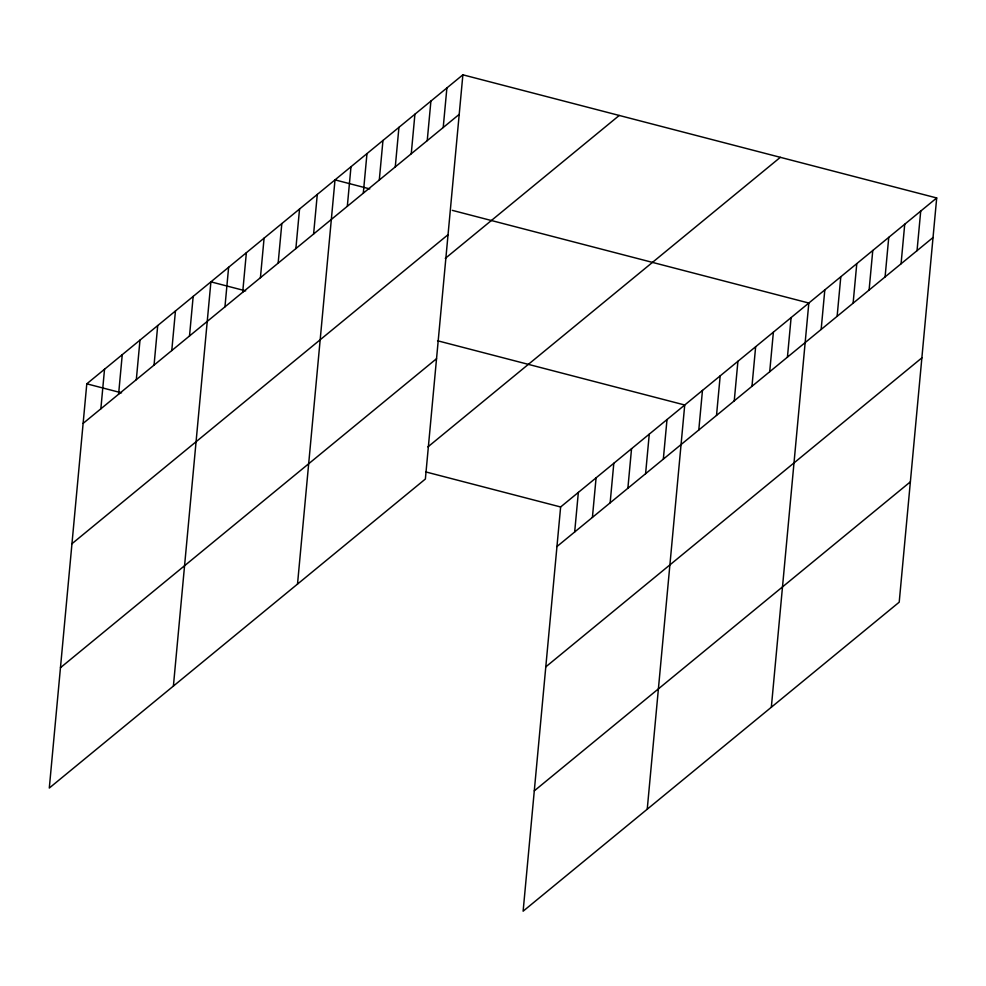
<?xml version="1.0" encoding="UTF-8"?>
<svg xmlns="http://www.w3.org/2000/svg" width="986" height="986" viewBox="0 0 986 986"><rect width="100%" height="100%" fill="white"/><g stroke="black" fill="none" stroke-linecap="round" stroke-linejoin="round"><path stroke-width="1.48" d="M462.878 74.813L86.793 383.825L49.3 788.036L425.373 479.023L462.878 74.813L936.7 197.964L899.207 602.175L523.122 911.187L560.627 506.977L936.7 197.964M100.855 408.82L104.528 369.257M118.591 394.252L122.252 354.689M136.314 379.684L139.987 340.121M154.05 365.116L157.711 325.553M171.774 350.548L175.446 310.984M189.509 335.98L193.17 296.416M173.4 686.059L210.905 281.848L245.65 290.882M224.956 306.843L228.629 267.28M242.692 292.275L246.364 252.712M260.415 277.707L264.088 238.144M278.151 263.139L281.823 223.576M295.874 248.571L299.547 209.007M313.61 234.002L317.282 194.439M297.513 584.082L335.006 179.871L369.75 188.905M347.318 206.308L350.991 166.745M363.304 193.17L366.977 153.606M379.29 180.044L382.962 140.48M395.275 166.905L398.936 127.342M411.248 153.779L414.921 114.216M427.234 140.641L430.907 101.077M443.219 127.514L446.892 87.951M574.678 531.972L578.351 492.408M592.413 517.404L596.086 477.84M610.137 502.835L613.81 463.272M627.872 488.267L631.545 448.704M645.596 473.699L649.269 434.136M663.332 459.131L667.004 419.568M647.235 809.21L684.728 405L437.562 340.762M698.791 429.995L702.463 390.431M716.514 415.426L720.187 375.863M734.25 400.858L737.922 361.295M751.973 386.29L755.646 346.739M769.709 371.722L773.381 332.171M787.432 357.166L791.105 317.603M771.335 707.245L808.828 303.035L452.278 210.351M821.153 329.46L824.814 289.896M837.126 316.333L840.799 276.77M853.112 303.195L856.785 263.632M869.097 290.057L872.77 250.506M885.083 276.93L888.756 237.367M901.068 263.792L904.729 224.229M917.042 250.666L920.714 211.103M83.132 423.376L459.205 114.376M71.966 543.717L448.038 234.705M445.278 258.394L619.233 115.461M60.466 667.695L436.539 358.694M427.899 446.904L780.333 157.329M556.954 546.54L933.027 237.527M545.788 666.869L921.861 357.869M534.289 790.858L910.361 481.846M86.793 383.825L121.549 392.847M425.977 471.974L560.627 506.977"/></g></svg>
